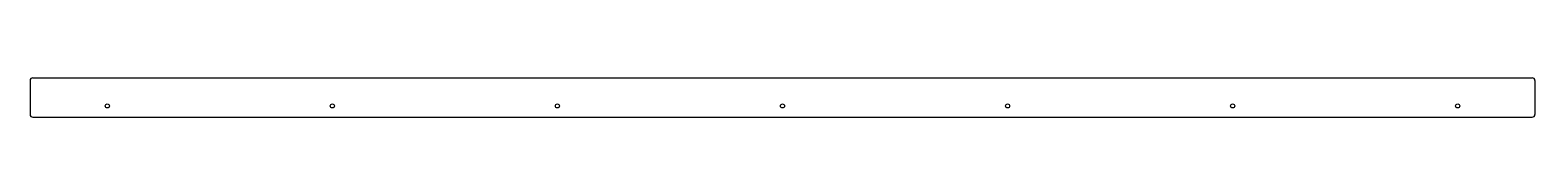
# Model space of a CAD drawing. Extents: x 0 to 73.1, y 0 to 1.9.
import ezdxf

# ---------------------------------------------------------------- set-up
doc = ezdxf.new("R2010")
doc.units = 0
doc.header["$LTSCALE"] = 1.87
doc.layers.get('0').update_dxf_attribs({"linetype": 'CONTINUOUS'})
doc.layers.add('DTM_AXES', color=7, linetype='CONTINUOUS')

msp = doc.modelspace()

# ---------------------------------------------------------------- linework, layer by layer
at = {"color": 3, "linetype": 'CONTINUOUS'}
for p, q in [((0, 1.792), (0, 1.078)), ((0.125, 1.917), (72.949, 1.917)), ((73.074, 1.792), (73.074, 1.078)), ((0, 1.004), (0, 0.125)), ((73.074, 1.004), (73.074, 0.125)), ((0.125, 0), (72.949, 0))]:
    msp.add_line(p, q, dxfattribs=at)
for centre, start, end in [((0.125, 1.792), 90, 180), ((72.949, 1.792), 0, 90), ((0.125, 0.125), 180, 270), ((72.949, 0.125), 270, 0)]:
    msp.add_arc(centre, 0.125, start, end, dxfattribs=at)
at = {"layer": 'DTM_AXES', "color": 3, "linetype": 'CONTINUOUS'}
for p, q in [((0, 1.078), (0, 1.004)), ((73.074, 1.078), (73.074, 1.004))]:
    msp.add_line(p, q, dxfattribs=at)
for centre in [(3.75, 0.547), (14.679, 0.547), (25.608, 0.547), (36.537, 0.547), (47.466, 0.547), (58.395, 0.547), (69.324, 0.547)]:
    msp.add_circle(centre, 0.0995, dxfattribs=at)

doc.saveas('drawing.dxf')
